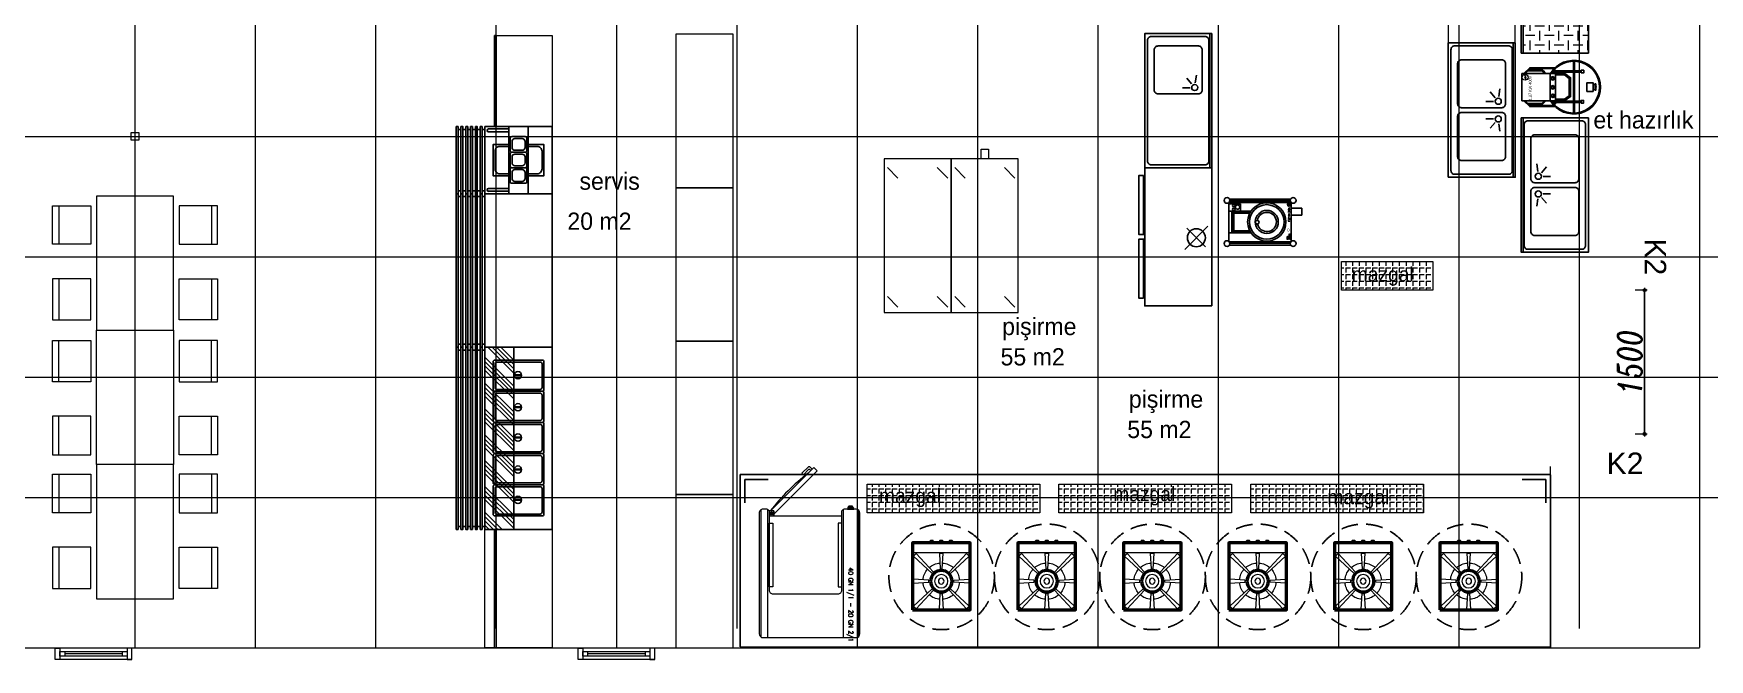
# Model space of a CAD drawing. Header units: millimetres. Extents: x 2046572 to 2142688, y 118270 to 150679.
# Drawn here: x 2062892 to 2080370, y 131545 to 138072 of the extents above; entities that cross this region are included whole.
import ezdxf

# ---------------------------------------------------------------- set-up
doc = ezdxf.new("R2010")
doc.units = ezdxf.units.MM
doc.header["$LTSCALE"] = 0.5
for name, pattern in [('CENTER2', [28.575, 19.05, -3.175, 3.175, -3.175]), ('CONTINU', [0]), ('HIDDEN', [9.525, 6.35, -3.175]), ('HIDDEN2', [4.7625, 3.175, -1.5875]), ('HIDDENX2', [19.05, 12.7, -6.35])]:
    doc.linetypes.add(name, pattern=pattern)
doc.layers.get('0').update_dxf_attribs({"lineweight": 13})
for name, color, linetype, lineweight in [('-DWG_ANA', 7, 'Continuous', 50), ('-DWG_DETAY1', 7, 'Continuous', 20), ('-DWG_DETAY2', 7, 'Continuous', 9), ('AKS', 31, 'CENTER2', 0), ('GRC-Ekipman', 4, 'Continuous', 25), ('GRC-et', 10, 'Continuous', 15), ('KAPI', 213, 'Continuous', 13), ('OLCU', 7, 'Continuous', 15), ('PENCERE', 142, 'Continuous', 13), ('PLAN', 253, 'Continuous', 15), ('TEFRİS-M', 232, 'Continuous', 5), ('TEFRİŞŞ', 1, 'Continuous', 9), ('TES_SU', 150, 'Continuous', 25)]:
    doc.layers.add(name, color=color, linetype=linetype, lineweight=lineweight)
for name, color, linetype in [('0-MUTFAK', 7, 'Continuous'), ('CIHAZ', 2, 'Continuous'), ('Kıtc-002 Çizgi', 7, 'Continuous'), ('Kıtc-011 Elk Tes Yazı 001', 1, 'Continuous'), ('Kıtc-014 Elk Tes İşaretler', 1, 'Continuous'), ('S2000-002 Çizgi', 7, 'Continuous')]:
    doc.layers.add(name, color=color, linetype=linetype)
doc.layers.add('ÖLÇÜ', color=7, linetype='Continuous', lineweight=9, true_color=0x908370)
doc.styles.add('Arch-Dim', font='italic8.shx', dxfattribs={"width": 0.75})
doc.styles.get("Standard").update_dxf_attribs({"font": 'romans.shx', "width": 0.75})
doc.styles.add('T3', font='arial.ttf')
doc.styles.add('TAKSİM', font='GOTHIC.TTF', dxfattribs={"height": 20})
doc.dimstyles.new('NURİŞ', dxfattribs={"dimtxt": 200, "dimasz": 1, "dimexe": 10, "dimexo": 50, "dimgap": 30, "dimtad": 1, "dimdec": 0, "dimrnd": 0.1, "dimzin": 12, "dimdsep": 46, "dimtxsty": 'Arch-Dim', "dimblk1": 'dot', "dimblk2": 'dot1', "dimsah": 1, "dimcen": 1, "dimse1": 1, "dimse2": 1, "dimclrd": 256, "dimclre": 256, "dimclrt": 256, "dimadec": 1, "dimazin": 3, "dimtfac": 1, "dimtdec": 0, "dimtix": 1, "dimtmove": 2, "dimatfit": 3, "dimfxl": 1, "dimtolj": 1, "dimtzin": 0, "dimarcsym": 0})

# ---------------------------------------------------------------- blocks, each defined once
blk = doc.blocks.new('80x110')
at = {"layer": 'PENCERE'}
for p, q in [((1931734, 147171), (1930934, 147171)), ((1931734, 147051), (1930934, 147051)), ((1931034, 147086), (1931034, 147136)), ((1931634, 147111), (1931034, 147111)), ((1931634, 147086), (1931634, 147136))]:
    blk.add_line(p, q, dxfattribs=at)
for points in [[(1930984, 147171), (1930934, 147171), (1930934, 147051), (1930984, 147051)], [(1931684, 147171), (1931734, 147171), (1931734, 147051), (1931684, 147051)], [(1931684, 147086), (1931684, 147136), (1930984, 147136), (1930984, 147086)]]:
    blk.add_lwpolyline(points, close=True, dxfattribs=at)
blk = doc.blocks.new('YEMEK MASASI 4 KİŞİLİK')
for p, q in [((204766, 129592), (204338, 129592)), ((204338, 129592), (204338, 129192)), ((204766, 129526), (204338, 129526)), ((204766, 129192), (204766, 129592)), ((205127, 129192), (205127, 129592)), ((205127, 129592), (205527, 129592)), ((205527, 129526), (205127, 129526)), ((205527, 129592), (205527, 129192)), ((204338, 129192), (204766, 129192)), ((205527, 129192), (205127, 129192)), ((205629, 129131), (204229, 129131)), ((204229, 129131), (204229, 128331)), ((205629, 128331), (205629, 129131)), ((204229, 128331), (205629, 128331)), ((204338, 128270), (204766, 128270)), ((204338, 127870), (204338, 128270)), ((204766, 128270), (204766, 127870)), ((205527, 128270), (205127, 128270)), ((205127, 128270), (205127, 127870)), ((205527, 127870), (205527, 128270)), ((204766, 127932), (204338, 127932)), ((204766, 127870), (204338, 127870)), ((205527, 127932), (205127, 127932)), ((205127, 127870), (205527, 127870))]:
    blk.add_line(p, q)
blk = doc.blocks.new('A$C510426C4')
at = {"layer": 'S2000-002 Çizgi'}
for p, q in [((2.5, 66.3), (2.5, 45)), ((5.5, 66.3), (5.5, 45)), ((64.5, 66.3), (64.5, 45)), ((67.5, 66.3), (67.5, 45))]:
    blk.add_line(p, q, dxfattribs=at)
for points in [[(0, 100), (70, 100), (70, 98), (0, 98)], [(0, 95), (70, 95), (70, 93), (0, 93)], [(0, 90), (70, 90), (70, 88), (0, 88)], [(3, 98), (67, 98), (67, 95), (3, 95)], [(3, 93), (67, 93), (67, 90), (3, 90)], [(3, 93), (67, 93), (67, 90), (3, 90)], [(3, 88), (67, 88), (67, 85), (3, 85)], [(3, 88), (67, 88), (67, 85), (3, 85)], [(3, 88), (67, 88), (67, 85), (3, 85)], [(0, 85), (70, 85), (70, 83), (0, 83)], [(0, 80), (70, 80), (70, 78), (0, 78)], [(0, 75), (70, 75), (70, 73), (0, 73)], [(0, 0), (70, 0), (70, 70), (0, 70)], [(3, 83), (67, 83), (67, 80), (3, 80)], [(3, 78), (67, 78), (67, 75), (3, 75)], [(3, 73), (67, 73), (67, 70), (3, 70)], [(0, 45), (0, 25), (70, 25), (70, 45)]]:
    blk.add_lwpolyline(points, close=True, dxfattribs=at)
for points in [[(51.2, 45), (51.2, 61.5), (18.7, 61.5), (18.7, 45)], [(18.7, 25), (18.7, 8.5), (51.2, 8.5), (51.2, 25)]]:
    blk.add_lwpolyline(points, dxfattribs=at)
for points in [[(49.2, 45), (49.2, 54.5, 0.414214), (44.2, 59.5), (25.7, 59.5, 0.414214), (20.7, 54.5), (20.7, 45)], [(20.7, 25), (20.7, 15.5, 0.414214), (25.7, 10.5), (44.2, 10.5, 0.414214), (49.2, 15.5), (49.2, 25)]]:
    blk.add_lwpolyline(points, format="xyb", dxfattribs=at)
for points in [[(12.5, 26.2), (24.7, 26.2, 0.414214), (26.7, 28.2), (26.7, 41.8, 0.414214), (24.7, 43.8), (12.5, 43.8, 0.414214), (10.5, 41.8), (10.5, 28.2, 0.414214)], [(15.5, 28.2), (21.7, 28.2, 0.414214), (24.7, 31.2), (24.7, 38.8, 0.414214), (21.7, 41.8), (15.5, 41.8, 0.414214), (12.5, 38.8), (12.5, 31.2, 0.414214)], [(40.9, 26.2), (28.7, 26.2, -0.414214), (26.7, 28.2), (26.7, 41.8, -0.414214), (28.7, 43.8), (40.9, 43.8, -0.414214), (42.9, 41.8), (42.9, 28.2, -0.414214)], [(37.9, 28.2), (31.7, 28.2, -0.414214), (28.7, 31.2), (28.7, 38.8, -0.414214), (31.7, 41.8), (37.9, 41.8, -0.414214), (40.9, 38.8), (40.9, 31.2, -0.414214)], [(44.9, 26.2), (57.1, 26.2, 0.414214), (59.1, 28.2), (59.1, 41.8, 0.414214), (57.1, 43.8), (44.9, 43.8, 0.414214), (42.9, 41.8), (42.9, 28.2, 0.414214)], [(47.9, 28.2), (54.1, 28.2, 0.414214), (57.1, 31.2), (57.1, 38.8, 0.414214), (54.1, 41.8), (47.9, 41.8, 0.414214), (44.9, 38.8), (44.9, 31.2, 0.414214)]]:
    blk.add_lwpolyline(points, format="xyb", close=True, dxfattribs=at)
for centre in [(4, 66.3), (66, 66.3), (66, 66.3)]:
    blk.add_arc(centre, 1.51, 0, 180, dxfattribs=at)
blk = doc.blocks.new('A$C4383204F')
at = {"layer": 'S2000-002 Çizgi'}
for points in [[(51, 32.5), (2, 32.5, 0.414214), (0, 30.5), (0, 2, 0.414214), (2, 0), (51, 0, 0.414214), (53, 2), (53, 30.5, 0.414214)], [(49, 30.5), (4, 30.5, 0.414214), (2, 28.5), (2, 4, 0.414214), (4, 2), (49, 2, 0.414214), (51, 4), (51, 28.5, 0.414214)]]:
    blk.add_lwpolyline(points, format="xyb", close=True, dxfattribs=at)
blk.add_lwpolyline([(29.7, 16.2), (22.2, 16.2), (22.2, 15.4), (29.7, 15.4)], close=True, dxfattribs=at)
blk.add_circle((25.9, 15.8), 3.82, dxfattribs=at)
blk = doc.blocks.new('A$C57210E87')
at = {"layer": 'S2000-002 Çizgi'}
h = blk.add_hatch(dxfattribs=at)
h.set_pattern_fill('ANSI34', color=254, style=0)
h.set_pattern_definition([(45, (-7423.186, -591.372), (-13.470384, 13.470384), []), (45, (-7418.696, -591.372), (-13.470384, 13.470384), []), (45, (-7414.205, -591.372), (-13.470384, 13.470384), []), (45, (-7409.715, -591.372), (-13.470384, 13.470384), [])])
h.paths.add_polyline_path([(0, 30), (190, 30), (190, 60), (0, 60)])
for points in [[(0, 100), (190, 100), (190, 30), (0, 30)], [(0, 60), (190, 60), (190, 30), (0, 30)], [(0, 25), (190, 25), (190, 27), (0, 27)], [(0, 20), (190, 20), (190, 22), (0, 22)], [(3, 27), (187, 27), (187, 30), (3, 30)], [(3, 22), (187, 22), (187, 25), (3, 25)], [(3, 17), (187, 17), (187, 20), (3, 20)], [(0, 15), (190, 15), (190, 17), (0, 17)], [(0, 10), (190, 10), (190, 12), (0, 12)], [(0, 5), (190, 5), (190, 7), (0, 7)], [(0, 0), (190, 0), (190, 2), (0, 2)], [(3, 12), (187, 12), (187, 15), (3, 15)], [(3, 12), (187, 12), (187, 15), (3, 15)], [(3, 12), (187, 12), (187, 15), (3, 15)], [(3, 7), (187, 7), (187, 10), (3, 10)], [(3, 7), (187, 7), (187, 10), (3, 10)], [(3, 2), (187, 2), (187, 5), (3, 5)]]:
    blk.add_lwpolyline(points, close=True, dxfattribs=at)
at = {"layer": 'S2000-002 Çizgi', "extrusion": (0, 0, -1), "zscale": -1, "rotation": 90}
for p in [(-13.5, 38.5), (-78.5, 38.5), (-143.5, 38.5)]:
    blk.add_blockref('A$C4383204F', p, dxfattribs=at)
at = {"layer": 'S2000-002 Çizgi', "rotation": 90}
for p in [(78.5, 38.5), (143.5, 38.5)]:
    blk.add_blockref('A$C4383204F', p, dxfattribs=at)
blk = doc.blocks.new('A$C382F3734')
at = {"layer": 'S2000-002 Çizgi'}
for points in [[(0, 100), (160, 100), (160, 30), (0, 30)], [(0, 25), (160, 25), (160, 27), (0, 27)], [(0, 20), (160, 20), (160, 22), (0, 22)], [(3, 27), (157, 27), (157, 30), (3, 30)], [(3, 22), (157, 22), (157, 25), (3, 25)], [(3, 17), (157, 17), (157, 20), (3, 20)], [(0, 15), (160, 15), (160, 17), (0, 17)], [(0, 10), (160, 10), (160, 12), (0, 12)], [(0, 5), (160, 5), (160, 7), (0, 7)], [(0, 0), (160, 0), (160, 2), (0, 2)], [(3, 12), (157, 12), (157, 15), (3, 15)], [(3, 12), (157, 12), (157, 15), (3, 15)], [(3, 12), (157, 12), (157, 15), (3, 15)], [(3, 7), (157, 7), (157, 10), (3, 10)], [(3, 7), (157, 7), (157, 10), (3, 10)], [(3, 2), (157, 2), (157, 5), (3, 5)]]:
    blk.add_lwpolyline(points, close=True, dxfattribs=at)
blk = doc.blocks.new('ghggfhh')
at = {"color": 7}
blk.add_lwpolyline([(1188.7, 1333.3), (1193.7, 1333.3), (1193.7, 1333.9), (1188.7, 1333.9)], close=True, dxfattribs=at)
blk.add_lwpolyline([(1188.7, 1333), (1189.2, 1332.5), (1189.2, 1332.5, 0.414214), (1190.2, 1331.5), (1192.2, 1331.5, 0.414214), (1193.2, 1332.5), (1193.2, 1332.5), (1193.7, 1333)], format="xyb", dxfattribs=at)
for points in [[(1188.7, 1333), (1190.7, 1333)], [(1189.4, 1332.7), (1193.1, 1332.7)], [(1189.5, 1332.5), (1193, 1332.5)], [(1189.5, 1332.3), (1192.9, 1332.3)], [(1189.6, 1332), (1192.8, 1332)], [(1190, 1331.8), (1192.4, 1331.8)], [(1190.7, 1333.3), (1190.7, 1333)], [(1191.7, 1333.3), (1191.7, 1333)], [(1191.7, 1333), (1193.7, 1333)]]:
    blk.add_lwpolyline(points, dxfattribs=at)
blk = doc.blocks.new('dsfdsdfdsf')
at = {"color": 7}
for p, q in [((-1637.9, -3824.1), (-1637.9, -3950.1)), ((-1536.9, -3820.1), (-1633.9, -3820.1)), ((-1532.9, -3950.1), (-1532.9, -3824.1)), ((-1633.9, -3954.1), (-1622.5, -3954.1)), ((-1539.8, -3954.1), (-1536.9, -3954.1))]:
    blk.add_line(p, q, dxfattribs=at)
for points in [[(-1636.1, -3953.5), (-1636.1, -3820.8)], [(-1620.6, -3953.7), (-1620.6, -3820.1)], [(-1541.4, -3953.8), (-1541.4, -3820.1)], [(-1534.5, -3953.3), (-1534.5, -3820.9)], [(-1548.2, -3952.2), (-1548.2, -3947.2), (-1619.1, -3947.2), (-1619.1, -3952.2)], [(-1548.2, -3948.7), (-1593.4, -3993.9), (-1589.8, -3997.4)], [(-1589.8, -3997.4), (-1544.6, -3952.2)]]:
    blk.add_lwpolyline(points, dxfattribs=at)
for points in [[(-1543.2, -3952.2), (-1543.2, -3869.7, 0.414214), (-1547.2, -3865.7), (-1615.1, -3865.7, 0.414214), (-1619.1, -3869.7), (-1619.1, -3952.2)], [(-1585.7, -3995.3, 0.414214), (-1584.2, -3995.3), (-1579, -3990), (-1577.5, -3991.5), (-1584.2, -3998.2, -0.414214), (-1585.6, -3998.2), (-1586.4, -3997.4), (-1588.1, -3995.7), (-1586.7, -3994.3), (-1585.7, -3995.3)]]:
    blk.add_lwpolyline(points, format="xyb", dxfattribs=at)
for points in [[(-1619.1, -3939.6), (-1615.1, -3939.6), (-1615.1, -3873.1), (-1619.1, -3873.1)], [(-1543.2, -3939.6), (-1547.2, -3939.6), (-1547.2, -3873.1), (-1543.2, -3873.1)], [(-1543.2, -3947.2), (-1548.2, -3947.2), (-1548.2, -3952.2), (-1543.2, -3952.2)]]:
    blk.add_lwpolyline(points, close=True, dxfattribs=at)
for radius in [1.74, 1.49, 0.293]:
    blk.add_circle((-1545.7, -3949.7), radius, dxfattribs=at)
for centre, radius, start, end in [((-1633.9, -3824.1), 4, 90, 180), ((-1536.9, -3824.1), 4, 0, 90), ((-1633.9, -3950.1), 4, 180, 270), ((-1622.5, -3950.1), 4, 270, 328.3103), ((-1713.4, -3822), 213.3, 307.3499, 322.3803), ((-1539.8, -3950.1), 4, 211.6897, 270), ((-1536.9, -3950.1), 4, 270, 0)]:
    blk.add_arc(centre, radius, start, end, dxfattribs=at)
at = {"color": 7, "xscale": 1.276185955557594, "yscale": 1.276185955557594, "zscale": 1.276185955557594}
blk.add_blockref('ghggfhh', (-3148.4, -5656.4), dxfattribs=at)
at = {"color": 7, "insert": (-1630.9, -3893), "char_height": 5, "attachment_point": 1, "rotation": 90}
blk.add_mtext_dynamic_manual_height_columns('\\A1;40 GN 1/1 - 20 GN 2/1     ', width=72.269, gutter_width=12.5, heights=[0], dxfattribs=at)
blk = doc.blocks.new('1-OG6')
at = {"layer": '-DWG_DETAY1', "color": 0}
for points in [[(-30, 30), (-30, -30), (30, -30), (30, 30)], [(-8.1, 9.5), (-9.5, 8), (-29, 26), (-26.2, 28.8)], [(-1, 13), (1, 13), (2, 29), (-2, 29)], [(8.1, 9.5), (9.5, 8), (29, 26), (26.2, 28.8)], [(-13, 1), (-13, -1), (-29, -2), (-29, 2)], [(13, 1), (13, -1), (29, -2), (29, 2)], [(-8.1, -9.5), (-9.5, -8), (-29, -26), (-26.2, -28.8)], [(-1, -13), (1, -13), (2, -29), (-2, -29)], [(8.1, -9.5), (9.5, -8), (29, -26), (26.2, -28.8)]]:
    blk.add_lwpolyline(points, close=True, dxfattribs=at)
for points in [[(-1.4, 18.9, 0.162747), (-12.5, 14.3, 0.162747)], [(12.5, 14.3, 0.162747), (1.4, 18.9, 0.162747)], [(-14.4, 12.4, 0.160919), (-18.9, 1.4, 0.160919)], [(18.9, 1.4, 0.160919), (14.4, 12.4, 0.160919)], [(-18.9, -1.4, 0.160919), (-14.4, -12.4, 0.160919)], [(-12.5, -14.3, 0.162747), (-1.4, -18.9, 0.162747)], [(1.4, -18.9, 0.162747), (12.5, -14.3, 0.162747)], [(14.4, -12.4, 0.160919), (18.9, -1.4, 0.160919)]]:
    blk.add_lwpolyline(points, format="xyb", dxfattribs=at)
blk.add_circle((0, 0), 7, dxfattribs=at)
at = {"layer": '-DWG_DETAY2', "color": 0}
blk.add_circle((0, 0), 3, dxfattribs=at)
blk = doc.blocks.new('A$C4DC56874')
at = {"layer": '-DWG_ANA', "color": 0}
blk.add_lwpolyline([(60, 0), (0, 0), (0, 70), (60, 70)], close=True, dxfattribs=at)
blk.add_circle((30, 30), 11.2, dxfattribs=at)
at = {"color": 7}
for points in [[(17.5, 70.9), (18, 71.3), (18, 71.4, -0.414214), (19, 72.4), (21, 72.4, -0.414214), (22, 71.4), (22, 71.3), (22.5, 70.9)], [(27.5, 70.9), (28, 71.3), (28, 71.4, -0.414214), (29, 72.4), (31, 72.4, -0.414214), (32, 71.4), (32, 71.3), (32.5, 70.9)], [(37.5, 70.9), (38, 71.3), (38, 71.4, -0.414214), (39, 72.4), (41, 72.4, -0.414214), (42, 71.4), (42, 71.3), (42.5, 70.9)]]:
    blk.add_lwpolyline(points, format="xyb", dxfattribs=at)
for points in [[(17.5, 70.9), (19.5, 70.9)], [(18.1, 71.1), (21.9, 71.1)], [(18.3, 71.6), (21.7, 71.6)], [(18.3, 71.4), (21.8, 71.4)], [(18.4, 71.8), (21.6, 71.8)], [(18.8, 72.1), (21.2, 72.1)], [(19.5, 70.5), (19.5, 70.9)], [(20.5, 70.9), (22.5, 70.9)], [(20.5, 70.5), (20.5, 70.9)], [(27.5, 70.9), (29.5, 70.9)], [(28.1, 71.1), (31.9, 71.1)], [(28.3, 71.6), (31.7, 71.6)], [(28.3, 71.4), (31.8, 71.4)], [(28.4, 71.8), (31.6, 71.8)], [(28.8, 72.1), (31.2, 72.1)], [(29.5, 70.5), (29.5, 70.9)], [(30.5, 70.9), (32.5, 70.9)], [(30.5, 70.5), (30.5, 70.9)], [(37.5, 70.9), (39.5, 70.9)], [(38.1, 71.1), (41.9, 71.1)], [(38.3, 71.6), (41.7, 71.6)], [(38.3, 71.4), (41.8, 71.4)], [(38.4, 71.8), (41.6, 71.8)], [(38.8, 72.1), (41.2, 72.1)], [(39.5, 70.5), (39.5, 70.9)], [(40.5, 70.9), (42.5, 70.9)], [(40.5, 70.5), (40.5, 70.9)]]:
    blk.add_lwpolyline(points, dxfattribs=at)
for points in [[(17.5, 70.5), (22.5, 70.5), (22.5, 70), (17.5, 70)], [(27.5, 70.5), (32.5, 70.5), (32.5, 70), (27.5, 70)], [(37.5, 70.5), (42.5, 70.5), (42.5, 70), (37.5, 70)]]:
    blk.add_lwpolyline(points, close=True, dxfattribs=at)
at = {"layer": 'PLAN', "color": 0, "linetype": 'Continuous', "rotation": 180}
blk.add_blockref('1-OG6', (30, 30), dxfattribs=at)
blk = doc.blocks.new('A$C1CD53B41')
at = {"layer": 'CIHAZ', "color": 5}
for p, q in [((4, 60.9), (28.1, 85.1)), ((6.7, 82.4), (26.1, 63))]:
    blk.add_line(p, q, dxfattribs=at)
for points in [[(71.1, 136), (76, 136), (76, 74.3), (71.1, 74.3)], [(71.1, 8), (76, 8), (76, 69.7), (71.1, 69.7)]]:
    blk.add_lwpolyline(points, close=True, dxfattribs=at)
blk.add_circle((16.1, 73), 9.38, dxfattribs=at)
at = {"layer": 'S2000-002 Çizgi'}
blk.add_lwpolyline([(0, 144), (70, 144), (70, 0), (0, 0)], close=True, dxfattribs=at)
blk = doc.blocks.new('A$C12072FC4')
at = {"layer": 'S2000-002 Çizgi'}
for p, q in [((49, 87.4), (43.9, 93.5)), ((52.8, 88.7), (53.9, 96.5)), ((47.3, 83.5), (39.4, 83.5))]:
    blk.add_line(p, q, dxfattribs=at)
for points in [[(0, 0), (0, 140), (70, 140), (70, 0)], [(68, 0), (68, 140), (70, 140), (70, 0)]]:
    blk.add_lwpolyline(points, close=True, dxfattribs=at)
for points in [[(3, 7), (3, 133, -0.414214), (7, 137), (63, 137, -0.414214), (67, 133), (67, 7, -0.414214), (63, 3), (7, 3, -0.414214)], [(10, 81), (10, 123, -0.414214), (14, 127), (56, 127, -0.414214), (60, 123), (60, 81, -0.414214), (56, 77), (14, 77, -0.414214)]]:
    blk.add_lwpolyline(points, format="xyb", close=True, dxfattribs=at)
blk.add_circle((52.3, 83.7), 3.19, dxfattribs=at)
blk = doc.blocks.new('A$C1A9A7AE9')
at = {"layer": 'S2000-002 Çizgi'}
for p, q in [((55.8, 52.8), (48, 53.9)), ((84.2, 52.8), (92, 53.9)), ((57.1, 49), (51, 43.9)), ((61, 47.3), (61, 39.4)), ((79, 47.3), (79, 39.4)), ((82.9, 49), (89, 43.9))]:
    blk.add_line(p, q, dxfattribs=at)
for points in [[(140, 0), (0, 0), (0, 70), (140, 70)], [(140, 68), (0, 68), (0, 70), (140, 70)]]:
    blk.add_lwpolyline(points, close=True, dxfattribs=at)
for points in [[(133, 3), (7, 3, -0.414214), (3, 7), (3, 63, -0.414214), (7, 67), (133, 67, -0.414214), (137, 63), (137, 7, -0.414214)], [(63.5, 10), (21.5, 10, -0.414214), (17.5, 14), (17.5, 56, -0.414214), (21.5, 60), (63.5, 60, -0.414214), (67.5, 56), (67.5, 14, -0.414214)], [(76.5, 10), (118.5, 10, 0.414214), (122.5, 14), (122.5, 56, 0.414214), (118.5, 60), (76.5, 60, 0.414214), (72.5, 56), (72.5, 14, 0.414214)]]:
    blk.add_lwpolyline(points, format="xyb", close=True, dxfattribs=at)
for centre in [(60.8, 52.3), (79.2, 52.3)]:
    blk.add_circle(centre, 3.19, dxfattribs=at)
blk = doc.blocks.new('v-sg')
at = {"layer": 'TES_SU', "linetype": 'Continuous', "const_width": 1.2}
blk.add_lwpolyline([(-5, 0, 1), (5, 0, 1)], format="xyb", close=True, dxfattribs=at)
blk = doc.blocks.new('P-30')
at = {"layer": 'GRC-Ekipman'}
for p, q in [((-1610.1, 18560.8, 0), (-1610.1, 18562.3, 0)), ((-1596.1, 18560.8, 0), (-1596.1, 18562.3, 0)), ((-1638, 18559.7, 10.3), (-1638, 18559.4, 10.3)), ((-1638, 18559.7, 10.3), (-1637.8, 18559.5, 10.3)), ((-1638, 18559.4, 10.3), (-1637.9, 18559.4, 10.3)), ((-1637.9, 18559.4, 10.3), (-1637.8, 18559.5, 10.3)), ((-1637.3, 18558.3, 10.3), (-1637.9, 18559.5, 10.3)), ((-1637.9, 18559.5, 10.3), (-1637.9, 18559.4, 10.3)), ((-1637.9, 18559.4, 10.3), (-1637.4, 18558.3, 10.3)), ((-1637.9, 18558.3, 10.3), (-1637.3, 18557.3, 10.3)), ((-1637.4, 18558.3, 10.3), (-1637.9, 18558.3, 10.3)), ((-1637.8, 18558.2, 10.3), (-1637.3, 18558.3, 10.3)), ((-1637.2, 18557.3, 10.3), (-1637.8, 18558.2, 10.3)), ((-1598.1, 18551.7, 0), (-1575.1, 18551.7, 0)), ((-1597.4, 18550.7, 0), (-1579.1, 18550.7, 0)), ((-1596.9, 18549.7, 0), (-1580.1, 18549.7, 0)), ((-1587.1, 18551.7, 0), (-1587.1, 18559.3, 0)), ((-1587.1, 18559.3, 0), (-1575.1, 18559.3, 0)), ((-1580.1, 18531.1, 0), (-1580.1, 18549.7, 0)), ((-1579.1, 18530.1, 0), (-1579.1, 18550.7, 0)), ((-1578.1, 18529.1, 0), (-1578.1, 18551.7, 0)), ((-1575.1, 18529.1, 0), (-1575.1, 18551.7, 0)), ((-1598.1, 18529.1, 0), (-1575.1, 18529.1, 0)), ((-1597.4, 18530.1, 0), (-1578.1, 18530.1, 0)), ((-1596.9, 18531.1, 0), (-1579.1, 18531.1, 0)), ((-1610.1, 18519.8, 0), (-1610.1, 18518.3, 0)), ((-1596.1, 18519.8, 0), (-1596.1, 18518.3, 0))]:
    blk.add_line(p, q, dxfattribs=at)
at = {"layer": 'GRC-Ekipman', "elevation": 0}
for points in [[(-1639.5, 18564.3), (-1575.7, 18564.3)], [(-1639.2, 18562.3), (-1576.1, 18562.3)], [(-1575.1, 18519.8), (-1640.1, 18519.8), (-1640.1, 18560.8), (-1575.1, 18560.8), (-1575.1, 18551.7)], [(-1575.1, 18529.1), (-1575.1, 18519.8)], [(-1639.5, 18516.3), (-1575.7, 18516.3)], [(-1639.2, 18518.3), (-1576.1, 18518.3)]]:
    blk.add_lwpolyline(points, dxfattribs=at)
blk.add_lwpolyline([(-1651.1, 18547.5), (-1651.1, 18554.6), (-1640.1, 18554.6), (-1640.1, 18547.5)], close=True, dxfattribs=at)
at = {"layer": 'GRC-Ekipman'}
for centre, radius in [((-1642.1, 18562.8, 0), 3), ((-1573.1, 18562.8, 0), 3), ((-1637.7, 18558.4, 10.3), 1.58), ((-1614.6, 18540.4, 0), 20), ((-1614.6, 18540.4, 0), 18), ((-1614.6, 18540.4, 0), 12), ((-1584.1, 18555.9, 0), 2.29), ((-1580.2, 18557.4, 0), 1.26), ((-1580.2, 18553.6, 0), 1.26), ((-1604.6, 18540.1, 0), 1.9), ((-1642.1, 18517.8, 0), 3), ((-1573.1, 18517.8, 0), 3)]:
    blk.add_circle(centre, radius, dxfattribs=at)
blk.add_arc((-1614.6, 18540.4, 0), 10, 9.302, 347.4764, dxfattribs=at)
at = {"layer": 'GRC-Ekipman', "xscale": 0.2549349402009376, "yscale": 0.2549349402009376, "zscale": 0.2549349402009376, "rotation": 89.99999999999999}
blk.add_blockref('v-sg', (-1637, 18532, 0), dxfattribs=at)
at = {"layer": 'GRC-Ekipman'}
blk.add_text('0,75 KW 380V', height=1.5, rotation=90, dxfattribs=at).set_placement((-1637, 18540.6, 0))
at = {"layer": 'GRC-Ekipman', "char_height": 1, "attachment_point": 1, "rotation": 90}
for s, insert in [('{\\L\\C5;SOĞUK SU}', (-1639.2, 18521.9, 0)), ('{\\L\\C5;GİDER}', (-1637, 18521.9, 0))]:
    blk.add_mtext_dynamic_manual_height_columns(s, width=14.942, gutter_width=50, heights=[0], dxfattribs=dict(at, insert=insert))
blk = doc.blocks.new('A$C29431E44')
at = {"layer": 'Kıtc-014 Elk Tes İşaretler', "linetype": 'Continuous', "lineweight": 0}
for p, q in [((2.9, 3.7), (1, 2.3)), ((1, 2.2), (2.8, 3.5)), ((1, 2.3), (1, 2.2)), ((2.8, 3.5), (2.9, 2.3)), ((3, 2.5), (2.9, 3.7)), ((2.9, 2.3), (5.2, 3.5)), ((5.2, 3.6), (3, 2.5)), ((5.7, 3.8), (5.1, 3.8)), ((5.1, 3.8), (5.2, 3.6)), ((5.2, 3.6), (5.3, 3.4)), ((5.2, 3.5), (5.2, 3.6)), ((5.3, 3.4), (5.7, 3.8))]:
    blk.add_line(p, q, dxfattribs=at)
blk.add_circle((3.2, 3.2), 3.16, dxfattribs=at)
blk = doc.blocks.new('A$C5DC8673B')
at = {"layer": 'Kıtc-002 Çizgi'}
for p, q in [((9.8, 60.6), (9.8, 74.5)), ((10.8, 61), (10.8, 75.5)), ((45.1, 61), (45.1, 75.5)), ((46.1, 60.6), (46.1, 74.5)), ((12.5, 57.9), (9.8, 60.6)), ((12.9, 58.9), (10.8, 61)), ((12.5, 57.9), (13.8, 57.9)), ((12.9, 58.9), (13.8, 58.9)), ((13.8, 52.5), (13.8, 47)), ((42.9, 58.9), (42.1, 58.9)), ((43.4, 57.9), (42.1, 57.9)), ((42.9, 58.9), (45.1, 61)), ((43.4, 57.9), (46.1, 60.6)), ((12.9, 49.3), (12.9, 47)), ((13.3, 27.9), (43.5, 27.9)), ((13.3, 26.9), (43.5, 26.9)), ((44.8, 27.9), (54.9, 27.9)), ((44.8, 26.9), (54.9, 26.9)), ((25.3, 5.7), (25.6, 5.7)), ((25.3, 4.9), (25.6, 4.9)), ((30.6, 5.7), (30.3, 5.7)), ((30.6, 4.9), (30.3, 4.9))]:
    blk.add_line(p, q, dxfattribs=at)
for points in [[(7.7, 47.2), (7.7, 73.7), (13.8, 80)], [(8.7, 48.2), (8.7, 73.3), (13.8, 78.6)], [(48.2, 47.2), (48.2, 73.7), (42.1, 80)], [(47.2, 48.2), (47.2, 73.3), (42.1, 78.6)], [(13.8, 47), (13.8, 37.3), (13.9, 37), (18, 31.2), (18.4, 31.2), (37.4, 31.2), (37.8, 31.2), (42, 37), (42.1, 37.3), (42.1, 47)], [(15.3, 47), (15.3, 37.6), (18.8, 32.7), (37.1, 32.7), (40.6, 37.6), (40.6, 47)]]:
    blk.add_lwpolyline(points, dxfattribs=at)
for points in [[(13.8, 52.5), (42.1, 52.5), (42.1, 81.9), (13.8, 81.9)], [(13.8, 52.5), (42.1, 52.5), (42.1, 47), (13.8, 47)], [(10.6, 49.8), (13.8, 49.8), (13.8, 49.3), (10.6, 49.3)], [(12.9, 49.3), (10.6, 49.3), (10.6, 47), (12.9, 47)], [(12, 20.2), (13.3, 20.2), (13.3, 47), (12, 47)], [(13.8, 49.3), (12.9, 49.3), (12.9, 47), (13.8, 47)], [(42.1, 49.8), (45.3, 49.8), (45.3, 49.2), (42.1, 49.2)], [(43, 46.9), (42.1, 46.9), (42.1, 49.2), (43, 49.2)], [(43, 49.2), (45.3, 49.2), (45.3, 46.9), (43, 46.9)], [(43.5, 20.2), (44.8, 20.2), (44.8, 46.9), (43.5, 46.9)], [(11.3, 20.2), (14, 20.2), (14, 17.5), (11.3, 17.5)], [(42.8, 20.2), (45.5, 20.2), (45.5, 17.4), (42.8, 17.4)], [(23.4, 14), (32.5, 14), (32.5, 7.6), (23.4, 7.6)], [(24.6, 5.7), (25.3, 5.7), (25.3, 4.9), (24.6, 4.9)], [(31.3, 5.7), (30.6, 5.7), (30.6, 4.9), (31.3, 4.9)]]:
    blk.add_lwpolyline(points, close=True, dxfattribs=at)
for centre, radius in [((11.7, 48.1), 1), ((18.8, 49.7), 1.82), ((18.8, 49.7), 1.28), ((27.7, 49.7), 1.82), ((27.7, 49.7), 1.28), ((37.1, 49.7), 1.82), ((37.1, 49.7), 1.28), ((44.2, 48.1), 1)]:
    blk.add_circle(centre, radius, dxfattribs=at)
for centre, radius, start, end in [((27.9, 27.9), 28, 120.3785, 59.6215), ((27.9, 27.9), 27, 130.0055, 49.9945), ((27.9, 27.9), 27, 121.6305, 125.664), ((27.9, 27.9), 27, 54.2494, 58.3695), ((27.9, 14.3), 8.97, 254.5778, 285.4222), ((27.9, 13.5), 8.97, 254.5778, 285.4222)]:
    blk.add_arc(centre, radius, start, end, dxfattribs=at)
for points, knots in [([(1.2, 27.9), (1.2, 27.9), (1.1, 27.9), (1, 27.9), (0.9, 27.9)], [0, 0, 0, 0, 0.1306613, 0.1926211, 0.1926211, 0.1926211, 0.1926211]), ([(1.2, 27.9), (1.2, 27.9), (1.1, 27.9), (1, 27.9), (0.9, 27.9)], [0, 0, 0, 0, 0.1306613, 0.1926211, 0.1926211, 0.1926211, 0.1926211]), ([(12, 27.9), (11.7, 27.9), (11.4, 27.9), (11.1, 27.9), (10.4, 27.9), (8.9, 27.9), (6.5, 27.9), (3.8, 27.9), (2.1, 27.9), (1.2, 27.9)], [-0.091879, -0.091879, -0.091879, -0.091879, 0, 0, 0, 0.196291, 0.46418, 0.732097, 1, 1, 1, 1]), ([(12, 27.9), (11.7, 27.9), (11.4, 27.9), (11.1, 27.9), (10.4, 27.9), (8.9, 27.9), (6.5, 27.9), (3.8, 27.9), (2.1, 27.9), (1.2, 27.9)], [-0.091879, -0.091879, -0.091879, -0.091879, 0, 0, 0, 0.196291, 0.46418, 0.732097, 1, 1, 1, 1]), ([(12, 26.9), (12, 26.9), (11.9, 26.9), (11.9, 26.9), (11.8, 26.9), (11.7, 26.9), (11.6, 26.9), (11.4, 26.9), (11.4, 26.9), (11.4, 26.9), (11.4, 26.9), (11.3, 26.9), (11.2, 26.9), (11.1, 26.9), (11.1, 26.9), (11.1, 26.9), (11.1, 26.9), (11.1, 26.9), (11, 26.9), (11, 26.9), (11, 26.9), (10.9, 26.9), (10.9, 26.9), (10.8, 26.9), (10.7, 26.9), (10.5, 26.9), (10.4, 26.9), (10, 26.9), (9.7, 26.9), (9.4, 26.9), (9.3, 26.9), (9.3, 26.9), (9.2, 26.9), (9.2, 26.9), (9.2, 26.9), (9.1, 26.9), (9.1, 26.9), (9.1, 26.9), (9.1, 26.9), (9.1, 26.9), (9.1, 26.9), (9, 26.9), (9, 26.9), (8.9, 26.9), (8.9, 26.9), (8.7, 26.9), (8.6, 26.9), (8.3, 26.9), (8.1, 26.9), (7.5, 26.9), (7.1, 26.9), (6.7, 26.9), (6.6, 26.9), (6.6, 26.9), (6.5, 26.9), (6.5, 26.9), (6.5, 26.9), (6.5, 26.9), (6.5, 26.9), (6.5, 26.9), (6.5, 26.9), (6.4, 26.9), (6.4, 26.9), (6.4, 26.9), (6.3, 26.9), (6.3, 26.9), (6.2, 26.9), (6, 26.9), (5.9, 26.9), (5.5, 26.9), (5.2, 26.9), (5, 26.9), (5, 26.9), (4.9, 26.9), (4.8, 26.9), (4.7, 26.9), (4.6, 26.9), (4.3, 26.9), (4.1, 26.9), (3.9, 26.9), (3.9, 26.9), (3.8, 26.9), (3.8, 26.9), (3.8, 26.9), (3.8, 26.9), (3.8, 26.9), (3.8, 26.9), (3.7, 26.9), (3.7, 26.9), (3.5, 26.9), (3.5, 26.9), (3.2, 26.9), (3.1, 26.9), (2.6, 26.9), (2.3, 26.9), (1.7, 26.9), (1.5, 26.9), (1.2, 26.9)], [-0.091879, -0.091879, -0.091879, -0.091879, -0.084163, -0.084163, -0.068729, -0.068729, -0.037862, -0.037862, -0.033319, -0.033319, -0.024232, -0.024232, -0.006058, -0.006058, -0.000672, -0.000672, 0.001993, 0.001993, 0.004658, 0.004658, 0.009988, 0.009988, 0.020649, 0.020649, 0.04197, 0.04197, 0.084612, 0.084612, 0.169896, 0.169896, 0.17737, 0.17737, 0.192318, 0.192318, 0.194954, 0.194954, 0.196886, 0.196886, 0.198819, 0.198819, 0.202683, 0.202683, 0.210411, 0.210411, 0.225868, 0.225868, 0.256781, 0.256781, 0.318608, 0.318608, 0.442262, 0.442262, 0.455315, 0.455315, 0.459598, 0.459598, 0.462633, 0.462633, 0.465016, 0.465016, 0.4674, 0.4674, 0.472167, 0.472167, 0.481702, 0.481702, 0.500771, 0.500771, 0.538909, 0.538909, 0.615186, 0.615186, 0.622666, 0.622666, 0.637628, 0.637628, 0.667551, 0.667551, 0.727398, 0.727398, 0.731293, 0.731293, 0.734369, 0.734369, 0.737445, 0.737445, 0.743597, 0.743597, 0.755901, 0.755901, 0.780509, 0.780509, 0.829725, 0.829725, 0.928156, 0.928156, 1, 1, 1, 1])]:
    blk.add_open_spline(points, degree=3, knots=knots, dxfattribs=at)
at = {"layer": 'Kıtc-014 Elk Tes İşaretler'}
blk.add_blockref('A$C29431E44', (35.1, 75.3), dxfattribs=at)
at = {"layer": 'Kıtc-011 Elk Tes Yazı 001', "insert": (14.3, 74.7), "char_height": 3, "attachment_point": 1}
blk.add_mtext_dynamic_manual_height_columns('{\\f@Arial Unicode MS|b0|i0|c162|p34;1,27 KW 400V }', width=31.269, gutter_width=50, heights=[0], dxfattribs=at)
blk = doc.blocks.new('Evye2.140-70')
at = {"color": 251}
for p, q in [((-84.2, -17.2), (-92, -16.1)), ((-55.8, -17.2), (-48, -16.1)), ((-82.9, -21), (-89, -26.1)), ((-79, -22.7), (-79, -30.6)), ((-61, -22.7), (-61, -30.6)), ((-57.1, -21), (-51, -26.1))]:
    blk.add_line(p, q, dxfattribs=at)
for points in [[(0, -70), (-140, -70), (-140, 0), (0, 0)], [(0, -2), (-140, -2), (-140, 0), (0, 0)]]:
    blk.add_lwpolyline(points, close=True)
blk.add_lwpolyline([(-7, -67), (-133, -67, -0.414214), (-137, -63), (-137, -7, -0.414214), (-133, -3), (-7, -3, -0.414214), (-3, -7), (-3, -63, -0.414214)], format="xyb", close=True)
for points in [[(-76.5, -60), (-118.5, -60, -0.414214), (-122.5, -56), (-122.5, -14, -0.414214), (-118.5, -10), (-76.5, -10, -0.414214), (-72.5, -14), (-72.5, -56, -0.414214)], [(-63.5, -60), (-21.5, -60, 0.414214), (-17.5, -56), (-17.5, -14, 0.414214), (-21.5, -10), (-63.5, -10, 0.414214), (-67.5, -14), (-67.5, -56, 0.414214)]]:
    blk.add_lwpolyline(points, format="xyb", close=True, dxfattribs=at)
for centre in [(-79.2, -17.7), (-60.8, -17.7)]:
    blk.add_circle(centre, 3.19, dxfattribs=at)
blk = doc.blocks.new('PoliTT.E.160-70')
at = {"layer": 'GRC-et'}
h = blk.add_hatch(dxfattribs=at)
h.set_pattern_fill('CHECKERED', color=256, scale=10, style=0)
h.set_pattern_definition([(0, (160, 0), (10, 10), [10, -10]), (90, (165, 5), (-10, 10), [10, -10])])
h.paths.add_polyline_path([(0, -70), (160, -70), (160, -2), (0, -2)])
for p, q in [((0, 0), (160, 0)), ((0, -70), (0, 0)), ((160, 0), (160, -70)), ((160, -2), (0, -2)), ((160, -70), (0, -70))]:
    blk.add_line(p, q)
blk = doc.blocks.new('dot')
at = {"layer": 'OLCU'}
h = blk.add_hatch(color=256, dxfattribs=at)
h.paths.add_polyline_path([(0, 15), (0, 0), (15, 0, 0.414214)])
h.paths.add_polyline_path([(0, 15, 0.414214), (-15, 0), (0, 0)])
h.paths.add_polyline_path([(-15, 0, 0.414214), (0, -15), (0, 0)])
h.paths.add_polyline_path([(15, 0), (0, 0), (0, -15, 0.414214)])
for p, q in [((-25, 0), (25, 0)), ((0, 25), (0, -100))]:
    blk.add_line(p, q, dxfattribs=at)
blk.add_circle((0, 0), 15, dxfattribs=at)
blk = doc.blocks.new('dot1')
at = {"layer": 'OLCU'}
h = blk.add_hatch(color=256, dxfattribs=at)
h.paths.add_polyline_path([(0, -15), (0, 0), (-15, 0, 0.414214)])
h.paths.add_polyline_path([(0, -15, 0.414214), (15, 0), (0, 0)])
h.paths.add_polyline_path([(15, 0, 0.414214), (0, 15), (0, 0)])
h.paths.add_polyline_path([(-15, 0), (0, 0), (0, 15, 0.414214)])
for p, q in [((25, 0), (-25, 0)), ((0, -25), (0, 100))]:
    blk.add_line(p, q, dxfattribs=at)
blk.add_circle((0, 0), 15, dxfattribs=at)
blk = doc.blocks.new('*D71')
at = {"layer": 'Defpoints', "color": 0, "linetype": 'CONTINU', "transparency": 16777216}
for p in [(2079239, 135396), (2079694, 135396), (2078975, 133896)]:
    blk.add_point(p, dxfattribs=at)
at = {"layer": 'ÖLÇÜ', "linetype": 'CONTINU', "lineweight": -2, "transparency": 16777216}
blk.add_line((2079694, 133897), (2079694, 135395), dxfattribs=at)
for name, p, rotation in [('dot1', (2079694, 135396), 90), ('dot', (2079694, 133896), 270)]:
    blk.add_blockref(name, p, dxfattribs=dict(at, rotation=rotation))
at = {"layer": 'ÖLÇÜ', "linetype": 'CONTINU', "transparency": 16777216, "insert": (2079539, 134646), "char_height": 250, "attachment_point": 5, "rotation": 90, "style": 'Arch-Dim'}
blk.add_mtext('\\A1;1500', dxfattribs=at)

msp = doc.modelspace()

# ---------------------------------------------------------------- hatches: boundary and pattern name
at = {"true_color": 0xcd2027}
h = msp.add_hatch(dxfattribs=at)
h.set_pattern_fill('ANGLE', color=242, scale=10, angle=270)
h.set_pattern_definition([(270, (-103930.7, 8433.36), (69.85, 1e-13), [50.8, -19.05]), (8e-14, (-103930.7, 8433.36), (-1e-13, 69.85), [50.8, -19.05])])
h.paths.add_polyline_path([(2076534.1, 135396.1), (2076534.1, 135696.1), (2077484.1, 135696.1), (2077484.1, 135396.1)])
h = msp.add_hatch(dxfattribs=at)
h.set_pattern_fill('ANGLE', color=242, scale=10, angle=270)
h.set_pattern_definition([(270, (2004023.97, 153232.19), (69.85, 1e-13), [50.8, -19.05]), (360, (2004023.97, 153232.19), (-1e-13, 69.85), [50.8, -19.05])])
h.paths.add_polyline_path([(2071586.6, 133072.8), (2071586.6, 133372.8), (2073386.6, 133372.8), (2073386.6, 133072.8)])
h = msp.add_hatch(dxfattribs=at)
h.set_pattern_fill('ANGLE', color=242, scale=10, angle=270)
h.set_pattern_definition([(270, (2006023.97, 153232.19), (69.85, 1e-13), [50.8, -19.05]), (360, (2006023.97, 153232.19), (-1e-13, 69.85), [50.8, -19.05])])
h.paths.add_polyline_path([(2073586.6, 133072.8), (2073586.6, 133372.8), (2075386.6, 133372.8), (2075386.6, 133072.8)])
h = msp.add_hatch(dxfattribs=at)
h.set_pattern_fill('ANGLE', color=242, scale=10, angle=270)
h.set_pattern_definition([(270, (2008023.97, 153232.19), (69.85, 1e-13), [50.8, -19.05]), (360, (2008023.97, 153232.19), (-1e-13, 69.85), [50.8, -19.05])])
h.paths.add_polyline_path([(2075586.6, 133072.8), (2075586.6, 133372.8), (2077386.6, 133372.8), (2077386.6, 133072.8)])

# ---------------------------------------------------------------- linework, layer by layer
at = {"color": 30, "ltscale": 5, "true_color": 0xf8991e}
for p, q in [((2067600.3, 137101.8), (2067700.3, 137101.8)), ((2078712.9, 131672.8), (2078712.9, 133556.1)), ((2067700.3, 132901.8), (2067600.3, 132901.8))]:
    msp.add_line(p, q, dxfattribs=at)
at = {"color": 30, "true_color": 0xf8991e}
for p, q in [((2071907.5, 136564.8), (2071798.9, 136676.5)), ((2072425.6, 136564.8), (2072317, 136676.5)), ((2072607.5, 136564.8), (2072498.9, 136676.5)), ((2073125.6, 136564.8), (2073017, 136676.5)), ((2071907.5, 135217.3), (2071798.9, 135329.1)), ((2072425.6, 135217.3), (2072317, 135329.1)), ((2072607.5, 135217.3), (2072498.9, 135329.1)), ((2073125.6, 135217.3), (2073017, 135329.1))]:
    msp.add_line(p, q, dxfattribs=at)
at = {"color": 30, "ltscale": 5, "true_color": 0xf8991e}
for points in [[(2077644, 137974), (2078344, 137974), (2078344, 139472.4), (2077644, 139472.4)], [(2068300.3, 137101.8), (2067700.3, 137101.8), (2067700.3, 138051.8), (2068300.3, 138051.8)], [(2067720.3, 138051.8), (2067700.3, 138051.8), (2067700.3, 137101.8), (2067720.3, 137101.8)], [(2069590.3, 136464.8), (2070190.3, 136464.8), (2070190.3, 138064.8), (2069590.3, 138064.8)], [(2072850.3, 136764.8), (2072774.3, 136764.8), (2072774.3, 136864.8), (2072850.3, 136864.8)], [(2069590.3, 134864.8), (2070190.3, 134864.8), (2070190.3, 136464.8), (2069590.3, 136464.8)], [(2069590.3, 133264.8), (2070190.3, 133264.8), (2070190.3, 134864.8), (2069590.3, 134864.8)], [(2069590.3, 131664.8), (2070190.3, 131664.8), (2070190.3, 133264.8), (2069590.3, 133264.8)], [(2068300.3, 131664.8), (2067700.3, 131664.8), (2067700.3, 132901.8), (2068300.3, 132901.8)], [(2067720.3, 132901.8), (2067700.3, 132901.8), (2067700.3, 131664.8), (2067720.3, 131664.8)]]:
    msp.add_lwpolyline(points, close=True, dxfattribs=at)
at = {"color": 30, "true_color": 0xf8991e}
for points in [[(2072462.3, 135164.8), (2072462.3, 136764.8), (2071762.3, 136764.8), (2071762.3, 135164.8)], [(2073162.3, 135164.8), (2073162.3, 136764.8), (2072462.3, 136764.8), (2072462.3, 135164.8)]]:
    msp.add_lwpolyline(points, close=True, dxfattribs=at)
at = {"color": 242, "true_color": 0xcd2027}
for points in [[(2077484.1, 135696.1), (2077484.1, 135396.1), (2076534.1, 135396.1), (2076534.1, 135696.1)], [(2073386.6, 133372.8), (2073386.6, 133072.8), (2071586.6, 133072.8), (2071586.6, 133372.8)], [(2075386.6, 133372.8), (2075386.6, 133072.8), (2073586.6, 133072.8), (2073586.6, 133372.8)], [(2077386.6, 133372.8), (2077386.6, 133072.8), (2075586.6, 133072.8), (2075586.6, 133372.8)]]:
    msp.add_lwpolyline(points, close=True, dxfattribs=at)
at = {"color": 30, "ltscale": 5, "true_color": 0xf8991e}
msp.add_lwpolyline([(2067700.3, 132901.8), (2067700.3, 131664.8), (2067600.3, 131664.8), (2067600.3, 132901.8)], dxfattribs=at)
at = {"layer": '0-MUTFAK', "color": 30, "linetype": 'HIDDEN', "ltscale": 55, "true_color": 0xf8991e}
for centre in [(2072362.9, 132406.1), (2073462.9, 132406.1), (2074562.9, 132406.1), (2075662.9, 132406.1), (2076762.9, 132406.1), (2077862.9, 132406.1)]:
    msp.add_circle(centre, 550, dxfattribs=at)
at = {"layer": 'AKS', "linetype": 'HIDDEN2'}
for points in [[(2063950.3, 144528.6), (2063950.3, 131664.8)], [(2065205.3, 144528.6), (2065205.3, 131664.8)], [(2066460.3, 144528.6), (2066460.3, 131664.8)], [(2067715.3, 144528.6), (2067715.3, 131868.6)], [(2067715.3, 144528.6), (2067715.3, 131868.6)], [(2068970.3, 144528.6), (2068970.3, 131664.8)], [(2070225.3, 144528.6), (2070225.3, 131868.6)], [(2071480.3, 144528.6), (2071480.3, 131672.8)], [(2072735.3, 144528.6), (2072735.3, 131672.8)], [(2073990.3, 144528.6), (2073990.3, 131672.8)], [(2075245.3, 144528.6), (2075245.3, 131672.8)], [(2076500.3, 144528.6), (2076500.3, 131672.8)], [(2077755.3, 144528.6), (2077755.3, 131672.8)], [(2079010.3, 144528.6), (2079010.3, 131868.6)], [(2080265.3, 144528.6), (2080265.3, 131664.8)], [(2050090.3, 136998.6), (2091560.3, 136998.6)], [(2050090.3, 135743.6), (2091560.3, 135743.6)], [(2050090.3, 134488.6), (2091560.3, 134488.6)], [(2050090.3, 133233.6), (2091560.3, 133233.6)], [(2050090.3, 131664.8), (2080265.3, 131664.8)]]:
    msp.add_lwpolyline(points, dxfattribs=at)
at = {"layer": 'S2000-002 Çizgi', "color": 30, "linetype": 'HIDDENX2', "true_color": 0xf8991e}
msp.add_lwpolyline([(2078712.9, 133472.8), (2070260.3, 133472.8), (2070260.3, 131672.8), (2078712.9, 131672.8)], close=True, dxfattribs=at)
for points in [[(2070310.3, 133177), (2070310.3, 133422.8), (2070556.1, 133422.8)], [(2078662.9, 133177), (2078662.9, 133422.8), (2078417.1, 133422.8)]]:
    msp.add_lwpolyline(points, dxfattribs=at)
at = {"layer": 'TEFRİŞŞ', "linetype": 'CONTINU'}
msp.add_lwpolyline([(2063910.3, 137038.6), (2063990.3, 137038.6), (2063990.3, 136958.6), (2063910.3, 136958.6), (2063910.3, 137038.6)], dxfattribs=at)

# ---------------------------------------------------------------- block references
at = {"color": 30, "ltscale": 5, "true_color": 0xf8991e, "yscale": 10, "zscale": 10}
for name, p, xscale in [('A$C12072FC4', (2074480, 136672.4), 10), ('A$C4DC56874', (2072659, 132061.2), -10), ('A$C4DC56874', (2073759, 132061.2), -10), ('A$C4DC56874', (2074859, 132061.2), -10), ('A$C4DC56874', (2075959, 132061.2), -10), ('A$C4DC56874', (2077059, 132061.2), -10), ('A$C4DC56874', (2078159, 132061.2), -10)]:
    msp.add_blockref(name, p, dxfattribs=dict(at, xscale=xscale))
at = {"color": 30, "ltscale": 5, "true_color": 0xf8991e, "xscale": 10, "yscale": 10, "zscale": 10, "rotation": 270}
msp.add_blockref('A$C382F3734', (2067300.3, 136401.8), dxfattribs=at)
at = {"color": 30, "true_color": 0xf8991e, "xscale": 10, "yscale": 10, "zscale": 10, "rotation": 180}
msp.add_blockref('dsfdsdfdsf', (2055131.4, 93571.5), dxfattribs=at)
at = {"layer": '0-MUTFAK', "color": 30, "true_color": 0xf8991e, "xscale": 10, "yscale": 10, "zscale": 10}
for name, p, rotation in [('PoliTT.E.160-70', (2078407.8, 137869.1), 89.99999999999999), ('A$C5DC8673B', (2079232.8, 137234), 89.99999999999993), ('Evye2.140-70', (2078407.8, 137192), 89.99999999999999)]:
    msp.add_blockref(name, p, dxfattribs=dict(at, rotation=rotation))
at = {"layer": '0-MUTFAK', "color": 30, "true_color": 0xf8991e, "xscale": -10, "yscale": 10, "zscale": 10}
msp.add_blockref('P-30', (2059607.7, -49296.3, 0), dxfattribs=at)
at = {"layer": 'S2000-002 Çizgi', "color": 30, "true_color": 0xf8991e, "yscale": 10, "zscale": 10}
for name, p, xscale, rotation in [('A$C1A9A7AE9', (2077644, 137974), 10, 270), ('A$C510426C4', (2068300.3, 137101.8), -10, 90), ('A$C1CD53B41', (2075180, 136672.4), 10, 180), ('A$C57210E87', (2067300.3, 134801.8), 10, 270)]:
    msp.add_blockref(name, p, dxfattribs=dict(at, xscale=xscale, rotation=rotation))
at = {"layer": 'TEFRİS-M', "rotation": 90.00000000000001}
for p in [(2192681.5, -69251.3), (2192681.5, -72051.3)]:
    msp.add_blockref('YEMEK MASASI 4 KİŞİLİK', p, dxfattribs=at)
at = {"layer": 'TEFRİS-M', "xscale": -1, "rotation": 90}
msp.add_blockref('YEMEK MASASI 4 KİŞİLİK', (2192681.5, 339207.6), dxfattribs=at)
at = {"layer": 'TEFRİŞŞ', "linetype": 'CONTINU', "xscale": -1, "rotation": 180}
for p in [(132183.7, 278715.5), (137636.8, 278715.5)]:
    msp.add_blockref('80x110', p, dxfattribs=at)

# ---------------------------------------------------------------- texts
at = {"color": 30, "true_color": 0xf8991e, "style": 'TAKSİM'}
for s, p in [('et hazırlık', (2079159.6, 137081.8)), ('servis', (2068586.1, 136443.4)), ('20 m2', (2068459.8, 136025.4)), ('pişirme', (2072993.6, 134927.6)), ('55 m2', (2072977.2, 134611)), ('pişirme', (2074315.1, 134170)), ('55 m2', (2074298.7, 133853.5))]:
    msp.add_text(s, height=180, dxfattribs=at).set_placement(p)
at = {"style": 'TAKSİM'}
for p in [(2076639.1, 135487.5), (2071709.1, 133178.4), (2074152.1, 133196.4), (2076385.1, 133164.4)]:
    msp.add_text('mazgal', height=150, dxfattribs=at).set_placement(p)
at = {"layer": 'KAPI', "style": 'T3'}
msp.add_text('K2', height=225, rotation=270, dxfattribs=at).set_placement((2079693.3, 135936))
msp.add_text('K2', height=225, dxfattribs=at).set_placement((2079297.1, 133477.8))

# ---------------------------------------------------------------- dimensions: what is measured, and where the dimension line sits
at = {"layer": 'ÖLÇÜ', "linetype": 'CONTINU'}
dim = msp.add_linear_dim(base=(2079694, 135396.1), p1=(2078975.3, 133896.1), p2=(2079238.9, 135396.1), angle=90, dimstyle='NURİŞ', override={"dimtxt": 250}, dxfattribs=at)
dim.commit()
dim.dimension.update_dxf_attribs({"geometry": '*D71', "text_midpoint": (2079539, 134646.1)})

doc.saveas('drawing.dxf')
